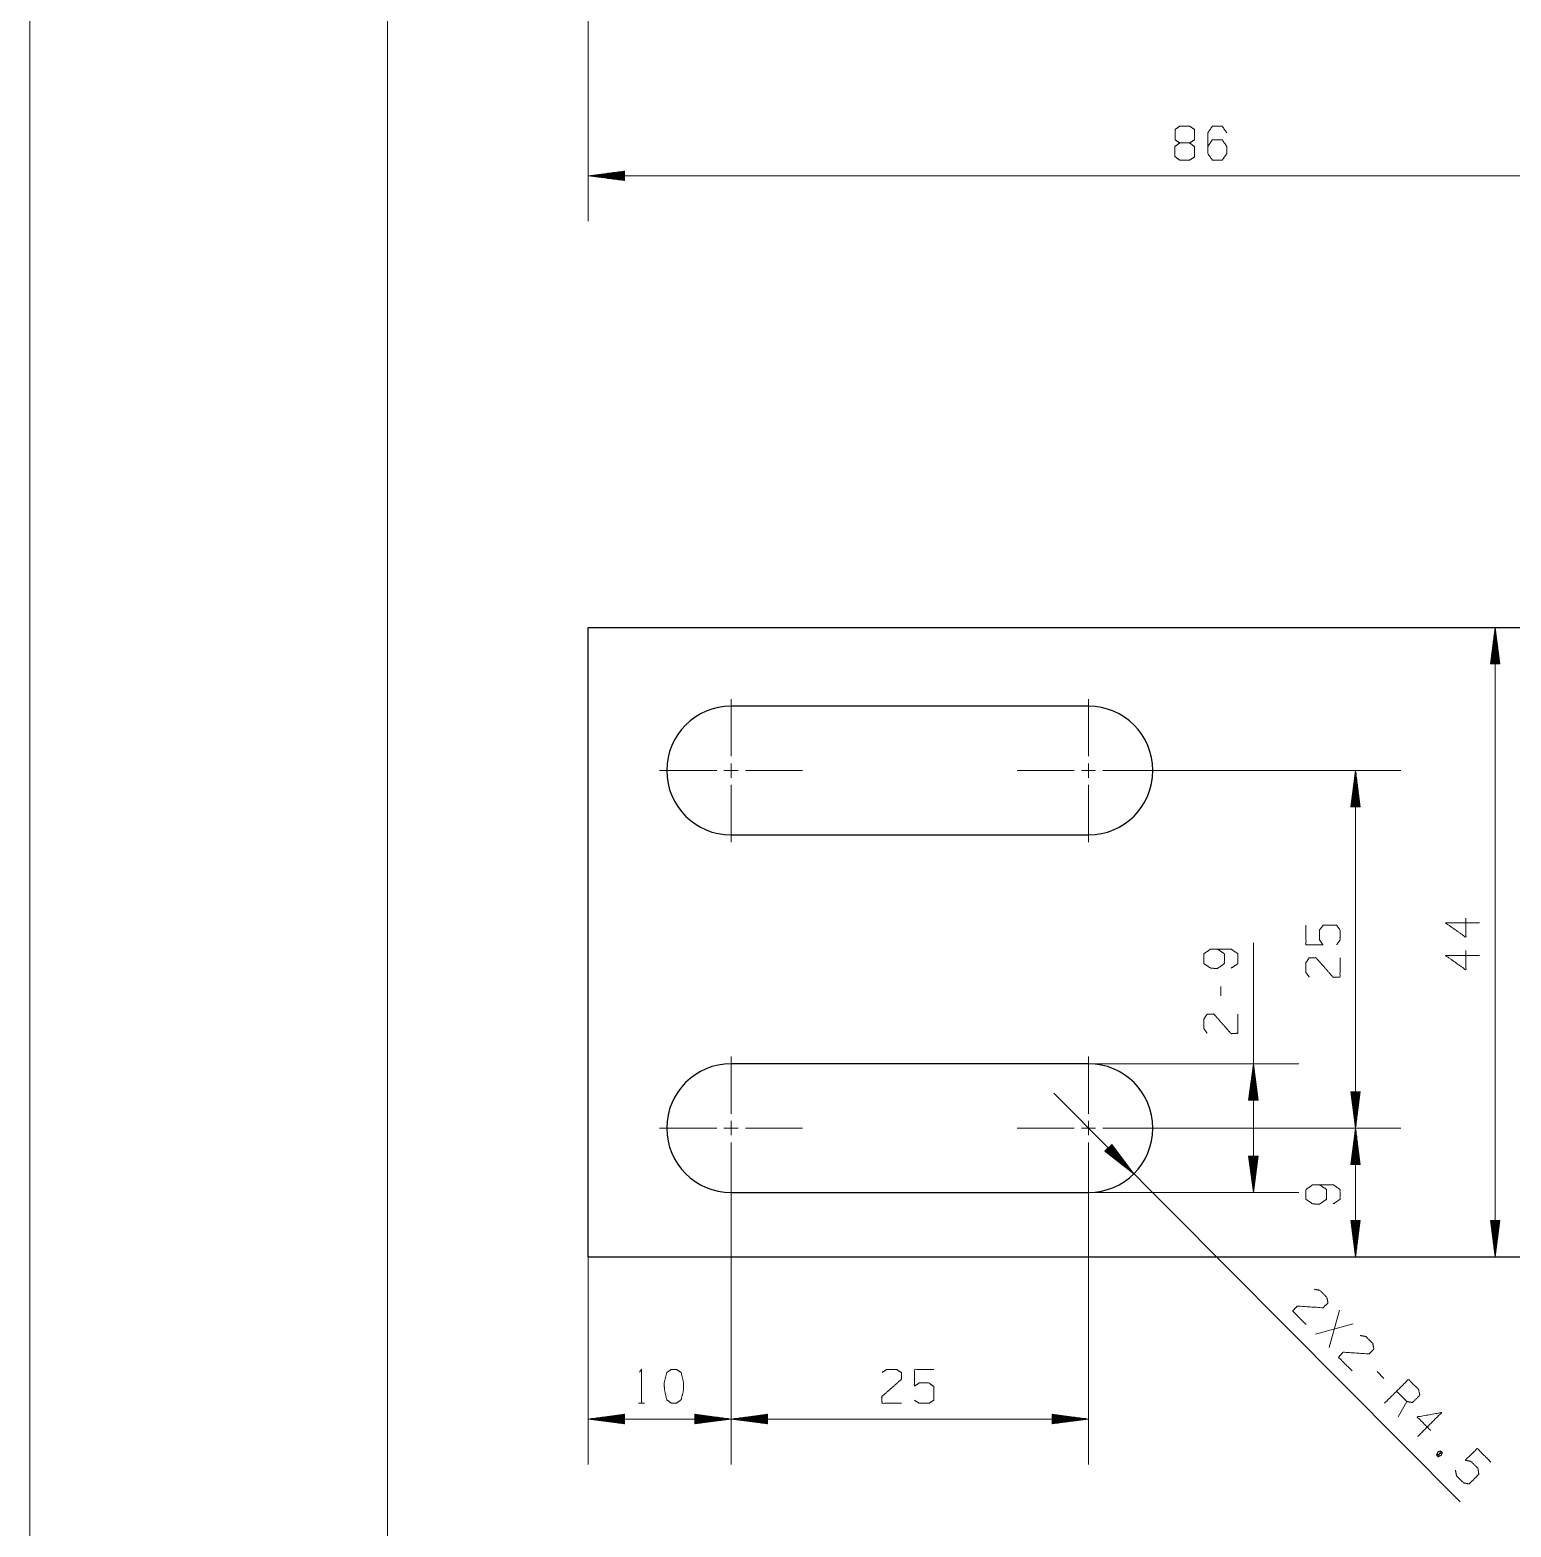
# Model space of a CAD drawing. Header units: millimetres. Extents: x 0 to 210, y 0 to 297.
# Drawn here: x 0 to 103.6, y 73 to 177.6 of the extents above; entities that cross this region are included whole.
import ezdxf

# ---------------------------------------------------------------- set-up
doc = ezdxf.new("R2010")
doc.units = ezdxf.units.MM
doc.layers.add('101', color=7, linetype='Continuous', true_color=0xffffff)

msp = doc.modelspace()

# ---------------------------------------------------------------- linework, layer by layer
at = {"layer": '101', "color": 133, "linetype": 'Continuous', "lineweight": 18}
for p, q in [((0, 297), (0, 0)), ((25, 292), (25, 5))]:
    msp.add_line(p, q, dxfattribs=at)
at = {"layer": '101', "color": 22, "linetype": 'Continuous', "lineweight": 18}
for p, q in [((39.04, 182.68), (39.04, 164.27)), ((41.58, 167.78), (39.04, 167.44)), ((41.58, 167.52), (39.62, 167.52)), ((41.58, 167.57), (40.01, 167.57)), ((41.58, 167.62), (40.39, 167.62)), ((41.58, 167.67), (40.78, 167.67)), ((41.58, 167.72), (41.17, 167.72)), ((41.58, 167.77), (41.55, 167.77)), ((41.58, 167.77), (41.55, 167.77)), ((41.58, 167.11), (41.58, 167.78)), ((39.04, 167.44), (125.04, 167.44)), ((39.04, 167.44), (41.58, 167.11)), ((41.58, 167.47), (39.24, 167.47)), ((41.58, 167.42), (39.24, 167.42)), ((41.58, 167.37), (39.62, 167.37)), ((41.58, 167.32), (40.01, 167.32)), ((41.58, 167.26), (40.39, 167.26)), ((41.58, 167.21), (40.78, 167.21)), ((41.58, 167.16), (41.17, 167.16)), ((41.58, 167.11), (41.55, 167.11)), ((41.58, 167.11), (41.55, 167.11)), ((102.48, 135.86), (102.15, 133.32)), ((102.4, 133.32), (102.4, 135.29)), ((102.46, 133.32), (102.46, 135.67)), ((102.48, 135.86), (102.48, 91.86)), ((102.82, 133.32), (102.48, 135.86)), ((102.51, 133.32), (102.51, 135.67)), ((102.56, 133.32), (102.56, 135.29)), ((102.25, 133.32), (102.25, 134.13)), ((102.3, 133.32), (102.3, 134.51)), ((102.35, 133.32), (102.35, 134.9)), ((102.61, 133.32), (102.61, 134.9)), ((102.66, 133.32), (102.66, 134.51)), ((102.71, 133.32), (102.71, 134.13)), ((102.15, 133.32), (102.15, 133.36)), ((102.15, 133.32), (102.15, 133.36)), ((102.15, 133.32), (102.82, 133.32)), ((102.2, 133.32), (102.2, 133.74)), ((102.76, 133.32), (102.76, 133.74)), ((102.81, 133.32), (102.81, 133.36)), ((102.81, 133.32), (102.81, 133.36)), ((79.04, 125.86), (95.89, 125.86)), ((92.72, 125.86), (92.39, 123.32)), ((92.69, 123.32), (92.69, 125.67)), ((92.72, 100.86), (92.72, 125.86)), ((93.05, 123.32), (92.72, 125.86)), ((92.75, 123.32), (92.75, 125.67)), ((92.59, 123.32), (92.59, 124.9)), ((92.64, 123.32), (92.64, 125.29)), ((92.8, 123.32), (92.8, 125.29)), ((92.85, 123.32), (92.85, 124.9)), ((92.44, 123.32), (92.44, 123.74)), ((92.49, 123.32), (92.49, 124.13)), ((92.54, 123.32), (92.54, 124.51)), ((92.9, 123.32), (92.9, 124.51)), ((92.95, 123.32), (92.95, 124.13)), ((93, 123.32), (93, 123.74)), ((92.39, 123.32), (92.39, 123.36)), ((92.39, 123.32), (92.39, 123.36)), ((92.39, 123.32), (93.05, 123.32)), ((93.05, 123.32), (93.05, 123.36)), ((93.05, 123.32), (93.05, 123.36)), ((85.58, 96.36), (85.58, 113.82)), ((74.04, 105.36), (88.75, 105.36)), ((85.58, 105.36), (85.24, 102.82)), ((85.5, 102.82), (85.5, 104.79)), ((85.55, 102.82), (85.55, 105.17)), ((85.91, 102.82), (85.58, 105.36)), ((85.6, 102.82), (85.6, 105.17)), ((85.65, 102.82), (85.65, 104.79)), ((85.4, 102.82), (85.4, 104.01)), ((85.45, 102.82), (85.45, 104.4)), ((85.7, 102.82), (85.7, 104.4)), ((85.76, 102.82), (85.76, 104.01)), ((71.62, 103.3), (100.04, 74.74)), ((85.24, 102.82), (85.91, 102.82)), ((85.25, 102.82), (85.25, 102.86)), ((85.25, 102.82), (85.25, 102.86)), ((85.3, 102.82), (85.3, 103.24)), ((85.35, 102.82), (85.35, 103.63)), ((85.81, 102.82), (85.81, 103.63)), ((85.86, 102.82), (85.86, 103.24)), ((85.91, 102.82), (85.91, 102.86)), ((85.91, 102.82), (85.91, 102.86)), ((92.39, 103.4), (92.72, 100.86)), ((93.05, 103.4), (92.39, 103.4)), ((92.39, 103.4), (92.39, 103.37)), ((92.39, 103.4), (92.39, 103.37)), ((92.44, 103.4), (92.44, 102.99)), ((92.49, 103.4), (92.49, 102.6)), ((92.54, 103.4), (92.54, 102.21)), ((92.59, 103.4), (92.59, 101.83)), ((92.64, 103.4), (92.64, 101.44)), ((92.69, 103.4), (92.69, 101.06)), ((92.72, 100.86), (93.05, 103.4)), ((92.75, 103.4), (92.75, 101.06)), ((92.8, 103.4), (92.8, 101.44)), ((92.85, 103.4), (92.85, 101.83)), ((92.9, 103.4), (92.9, 102.21)), ((92.95, 103.4), (92.95, 102.6)), ((93, 103.4), (93, 102.99)), ((93.05, 103.4), (93.05, 103.37)), ((93.05, 103.4), (93.05, 103.37)), ((79.04, 100.86), (95.89, 100.86)), ((79.04, 100.86), (95.89, 100.86)), ((92.72, 100.86), (92.39, 98.32)), ((92.69, 98.32), (92.69, 100.67)), ((93.05, 98.32), (92.72, 100.86)), ((92.72, 100.86), (92.72, 91.86)), ((92.75, 98.32), (92.75, 100.67)), ((75.66, 99.71), (75.19, 99.24)), ((75.41, 99.46), (77.06, 97.79)), ((75.44, 99.49), (77.1, 97.83)), ((75.48, 99.53), (76.86, 98.14)), ((75.52, 99.56), (76.63, 98.45)), ((75.55, 99.6), (76.39, 98.76)), ((75.59, 99.64), (76.15, 99.07)), ((75.62, 99.67), (75.92, 99.38)), ((75.66, 99.71), (75.68, 99.69)), ((75.66, 99.71), (75.68, 99.69)), ((77.22, 97.67), (75.66, 99.71)), ((92.54, 98.32), (92.54, 99.51)), ((92.59, 98.32), (92.59, 99.9)), ((92.64, 98.32), (92.64, 100.29)), ((92.8, 98.32), (92.8, 100.29)), ((92.85, 98.32), (92.85, 99.9)), ((92.9, 98.32), (92.9, 99.51)), ((75.19, 99.24), (75.21, 99.22)), ((75.19, 99.24), (75.21, 99.22)), ((75.19, 99.24), (77.22, 97.67)), ((75.23, 99.28), (75.52, 98.98)), ((75.26, 99.31), (75.83, 98.74)), ((75.3, 99.35), (76.14, 98.51)), ((75.34, 99.39), (76.45, 98.27)), ((75.37, 99.42), (76.76, 98.03)), ((85.24, 98.9), (85.58, 96.36)), ((85.91, 98.9), (85.24, 98.9)), ((85.25, 98.9), (85.25, 98.87)), ((85.25, 98.9), (85.25, 98.87)), ((85.3, 98.9), (85.3, 98.49)), ((85.35, 98.9), (85.35, 98.1)), ((85.4, 98.9), (85.4, 97.71)), ((85.45, 98.9), (85.45, 97.33)), ((85.5, 98.9), (85.5, 96.94)), ((85.55, 98.9), (85.55, 96.56)), ((85.58, 96.36), (85.91, 98.9)), ((85.6, 98.9), (85.6, 96.56)), ((85.65, 98.9), (85.65, 96.94)), ((85.7, 98.9), (85.7, 97.33)), ((85.76, 98.9), (85.76, 97.71)), ((85.81, 98.9), (85.81, 98.1)), ((85.86, 98.9), (85.86, 98.49)), ((85.91, 98.9), (85.91, 98.87)), ((85.91, 98.9), (85.91, 98.87)), ((92.44, 98.32), (92.44, 98.74)), ((92.49, 98.32), (92.49, 99.13)), ((92.95, 98.32), (92.95, 99.13)), ((93, 98.32), (93, 98.74)), ((92.39, 98.32), (92.39, 98.36)), ((92.39, 98.32), (92.39, 98.36)), ((92.39, 98.32), (93.05, 98.32)), ((93.05, 98.32), (93.05, 98.36)), ((93.05, 98.32), (93.05, 98.36)), ((74.04, 96.36), (88.75, 96.36)), ((49.04, 95.86), (49.04, 77.35)), ((49.04, 95.86), (49.04, 77.35)), ((74.04, 95.86), (74.04, 77.35)), ((92.39, 94.4), (92.72, 91.86)), ((92.39, 94.4), (92.39, 94.37)), ((93.05, 94.4), (92.39, 94.4)), ((92.39, 94.4), (92.39, 94.37)), ((92.44, 94.4), (92.44, 93.99)), ((92.49, 94.4), (92.49, 93.6)), ((92.54, 94.4), (92.54, 93.21)), ((92.59, 94.4), (92.59, 92.83)), ((92.64, 94.4), (92.64, 92.44)), ((92.69, 94.4), (92.69, 92.06)), ((92.72, 91.86), (93.05, 94.4)), ((92.75, 94.4), (92.75, 92.06)), ((92.8, 94.4), (92.8, 92.44)), ((92.85, 94.4), (92.85, 92.83)), ((92.9, 94.4), (92.9, 93.21)), ((92.95, 94.4), (92.95, 93.6)), ((93, 94.4), (93, 93.99)), ((93.05, 94.4), (93.05, 94.37)), ((93.05, 94.4), (93.05, 94.37)), ((102.15, 94.4), (102.48, 91.86)), ((102.15, 94.4), (102.15, 94.37)), ((102.15, 94.4), (102.15, 94.37)), ((102.82, 94.4), (102.15, 94.4)), ((102.2, 94.4), (102.2, 93.99)), ((102.25, 94.4), (102.25, 93.6)), ((102.3, 94.4), (102.3, 93.21)), ((102.35, 94.4), (102.35, 92.83)), ((102.4, 94.4), (102.4, 92.44)), ((102.46, 94.4), (102.46, 92.06)), ((102.48, 91.86), (102.82, 94.4)), ((102.51, 94.4), (102.51, 92.06)), ((102.56, 94.4), (102.56, 92.44)), ((102.61, 94.4), (102.61, 92.83)), ((102.66, 94.4), (102.66, 93.21)), ((102.71, 94.4), (102.71, 93.6)), ((102.76, 94.4), (102.76, 93.99)), ((102.81, 94.4), (102.81, 94.37)), ((102.81, 94.4), (102.81, 94.37)), ((39.04, 91.86), (39.04, 77.35)), ((41.58, 80.86), (39.04, 80.52)), ((41.58, 80.65), (40.01, 80.65)), ((41.58, 80.7), (40.39, 80.7)), ((41.58, 80.75), (40.78, 80.75)), ((41.58, 80.8), (41.17, 80.8)), ((41.58, 80.85), (41.55, 80.85)), ((41.58, 80.85), (41.55, 80.85)), ((41.58, 80.19), (41.58, 80.86)), ((49.04, 80.52), (46.5, 80.86)), ((46.5, 80.86), (46.5, 80.19)), ((46.5, 80.85), (46.53, 80.85)), ((46.5, 80.85), (46.53, 80.85)), ((46.5, 80.8), (46.92, 80.8)), ((46.5, 80.75), (47.31, 80.75)), ((46.5, 80.7), (47.69, 80.7)), ((46.5, 80.65), (48.08, 80.65)), ((51.58, 80.86), (49.04, 80.52)), ((51.58, 80.65), (50.01, 80.65)), ((51.58, 80.7), (50.39, 80.7)), ((51.58, 80.75), (50.78, 80.75)), ((51.58, 80.8), (51.17, 80.8)), ((51.58, 80.85), (51.55, 80.85)), ((51.58, 80.85), (51.55, 80.85)), ((51.58, 80.19), (51.58, 80.86)), ((74.04, 80.52), (71.5, 80.86)), ((71.5, 80.86), (71.5, 80.19)), ((71.5, 80.85), (71.53, 80.85)), ((71.5, 80.85), (71.53, 80.85)), ((71.5, 80.8), (71.92, 80.8)), ((71.5, 80.75), (72.31, 80.75)), ((71.5, 80.7), (72.69, 80.7)), ((71.5, 80.65), (73.08, 80.65)), ((49.04, 80.52), (39.04, 80.52)), ((39.04, 80.52), (41.58, 80.19)), ((41.58, 80.55), (39.24, 80.55)), ((41.58, 80.5), (39.24, 80.5)), ((41.58, 80.6), (39.62, 80.6)), ((41.58, 80.45), (39.62, 80.45)), ((41.58, 80.4), (40.01, 80.4)), ((41.58, 80.35), (40.39, 80.35)), ((41.58, 80.3), (40.78, 80.3)), ((41.58, 80.24), (41.17, 80.24)), ((41.58, 80.19), (41.55, 80.19)), ((41.58, 80.19), (41.55, 80.19)), ((46.5, 80.6), (48.46, 80.6)), ((46.5, 80.55), (48.85, 80.55)), ((46.5, 80.19), (49.04, 80.52)), ((46.5, 80.5), (48.85, 80.5)), ((46.5, 80.45), (48.46, 80.45)), ((46.5, 80.4), (48.08, 80.4)), ((46.5, 80.35), (47.69, 80.35)), ((46.5, 80.3), (47.31, 80.3)), ((46.5, 80.24), (46.92, 80.24)), ((46.5, 80.19), (46.53, 80.19)), ((46.5, 80.19), (46.53, 80.19)), ((49.04, 80.52), (51.58, 80.19)), ((49.04, 80.52), (74.04, 80.52)), ((51.58, 80.55), (49.24, 80.55)), ((51.58, 80.5), (49.24, 80.5)), ((51.58, 80.6), (49.62, 80.6)), ((51.58, 80.45), (49.62, 80.45)), ((51.58, 80.4), (50.01, 80.4)), ((51.58, 80.35), (50.39, 80.35)), ((51.58, 80.3), (50.78, 80.3)), ((51.58, 80.24), (51.17, 80.24)), ((51.58, 80.19), (51.55, 80.19)), ((51.58, 80.19), (51.55, 80.19)), ((71.5, 80.6), (73.46, 80.6)), ((71.5, 80.55), (73.85, 80.55)), ((71.5, 80.19), (74.04, 80.52)), ((71.5, 80.5), (73.85, 80.5)), ((71.5, 80.45), (73.46, 80.45)), ((71.5, 80.4), (73.08, 80.4)), ((71.5, 80.35), (72.69, 80.35)), ((71.5, 80.3), (72.31, 80.3)), ((71.5, 80.24), (71.92, 80.24)), ((71.5, 80.19), (71.53, 80.19)), ((71.5, 80.19), (71.53, 80.19))]:
    msp.add_line(p, q, dxfattribs=at)
at = {"layer": '101', "color": 252, "linetype": 'Continuous', "lineweight": 25}
for p, q in [((39.04, 135.86), (114.04, 135.86)), ((39.04, 91.86), (39.04, 135.86)), ((74.04, 130.36), (49.04, 130.36)), ((49.04, 121.36), (74.04, 121.36)), ((74.04, 105.36), (49.04, 105.36)), ((49.04, 96.36), (74.04, 96.36)), ((39.04, 91.86), (114.04, 91.86))]:
    msp.add_line(p, q, dxfattribs=at)
at = {"layer": '101', "color": 151, "linetype": 'Continuous', "lineweight": 18}
for p, q in [((49.04, 126.86), (49.04, 130.86)), ((74.04, 126.86), (74.04, 130.86)), ((48.04, 125.86), (44.04, 125.86)), ((48.54, 125.86), (49.54, 125.86)), ((49.04, 125.36), (49.04, 126.36)), ((50.04, 125.86), (54.04, 125.86)), ((73.04, 125.86), (69.04, 125.86)), ((73.54, 125.86), (74.54, 125.86)), ((74.04, 125.36), (74.04, 126.36)), ((75.04, 125.86), (79.04, 125.86)), ((49.04, 124.86), (49.04, 120.86)), ((74.04, 124.86), (74.04, 120.86)), ((49.04, 101.86), (49.04, 105.86)), ((74.04, 101.86), (74.04, 105.86)), ((48.04, 100.86), (44.04, 100.86)), ((48.54, 100.86), (49.54, 100.86)), ((49.04, 100.36), (49.04, 101.36)), ((50.04, 100.86), (54.04, 100.86)), ((73.04, 100.86), (69.04, 100.86)), ((73.54, 100.86), (74.54, 100.86)), ((74.04, 100.36), (74.04, 101.36)), ((75.04, 100.86), (79.04, 100.86)), ((49.04, 99.86), (49.04, 95.86)), ((74.04, 99.86), (74.04, 95.86))]:
    msp.add_line(p, q, dxfattribs=at)
at = {"layer": '101', "color": 72, "linetype": 'Continuous', "lineweight": 18}
for p, q in [((83.29, 110.77), (83.29, 110.1)), ((90.87, 85.51), (91.6, 88.13)), ((89.92, 86.46), (92.55, 87.18)), ((94.69, 83.36), (94.22, 83.84)), ((95.69, 80.67), (96.3, 81.75)), ((42.56, 81.62), (42.99, 81.62)), ((98.68, 78.29), (98.49, 77.88))]:
    msp.add_line(p, q, dxfattribs=at)
at = {"layer": '101', "color": 252, "linetype": 'Continuous', "lineweight": 25}
for centre, start, end in [((49.04, 125.86), 90, 270), ((74.04, 125.86), 270, 90), ((49.04, 100.86), 90, 270), ((74.04, 100.86), 270, 90)]:
    msp.add_arc(centre, 4.5, start, end, dxfattribs=at)
at = {"layer": '101', "color": 72, "linetype": 'Continuous', "lineweight": 18}
for points, knots in [([(80.42, 169.74), (80.1, 169.96), (80.1, 170.69), (80.42, 170.91), (81.11, 170.91), (81.45, 170.69), (81.45, 169.96), (81.11, 169.74), (80.42, 169.74), (80.08, 169.49), (80.08, 168.79), (80.42, 168.54), (81.11, 168.54), (81.45, 168.76), (81.45, 169.49), (81.11, 169.74)], [0, 0, 0.047573, 0.136085, 0.183659, 0.267815, 0.317166, 0.405678, 0.455029, 0.539185, 0.590297, 0.675757, 0.726869, 0.811025, 0.860376, 0.948888, 1, 1]), ([(82.38, 169.49), (82.7, 169.96), (83.39, 169.96), (83.72, 169.49), (83.72, 169.01), (83.39, 168.54), (82.7, 168.54), (82.38, 169.01), (82.38, 170.44), (82.7, 170.91), (83.39, 170.91), (83.72, 170.44)], [0, 0, 0.076963, 0.169761, 0.248073, 0.312018, 0.39033, 0.483128, 0.560091, 0.751927, 0.82889, 0.921688, 1, 1]), ([(100.44, 115.54), (100.44, 114.2), (99.01, 115.21), (101.39, 115.21)], [0, 0, 0.245869, 0.565295, 1, 1]), ([(91.4, 113.68), (91.63, 114.02), (91.63, 114.71), (91.4, 115.04), (90.45, 115.04), (90.2, 114.71), (90.2, 114.02), (90.43, 113.68), (89.25, 113.68), (89.25, 115.04)], [0, 0, 0.062228, 0.168343, 0.230571, 0.376816, 0.441265, 0.547381, 0.609609, 0.79049, 1, 1]), ([(84.01, 112.04), (84.49, 112.36), (84.49, 113.05), (84.01, 113.38), (82.59, 113.38), (82.11, 113.05), (82.11, 112.36), (82.59, 112.04), (83.06, 112.02), (83.54, 112.36), (83.54, 113.05), (83.06, 113.38)], [0, 0, 0.076856, 0.169525, 0.247728, 0.439296, 0.5175, 0.610168, 0.687025, 0.750925, 0.829128, 0.921797, 1, 1]), ([(100.44, 113.27), (100.44, 111.92), (99.01, 112.93), (101.39, 112.93)], [0, 0, 0.245869, 0.565295, 1, 1]), ([(89.48, 111.42), (89.25, 111.74), (89.25, 112.43), (89.48, 112.77), (89.95, 112.77), (91.15, 111.41), (91.63, 111.42), (91.63, 112.77)], [0, 0, 0.069693, 0.192977, 0.265274, 0.350227, 0.67474, 0.759752, 1, 1]), ([(82.34, 107.49), (82.11, 107.81), (82.11, 108.49), (82.34, 108.83), (82.81, 108.83), (84.01, 107.47), (84.49, 107.49), (84.49, 108.83)], [0, 0, 0.069693, 0.192977, 0.265274, 0.350227, 0.67474, 0.759752, 1, 1]), ([(91.15, 95.56), (91.63, 95.88), (91.63, 96.57), (91.15, 96.9), (89.73, 96.9), (89.25, 96.57), (89.25, 95.88), (89.73, 95.56), (90.2, 95.54), (90.68, 95.88), (90.68, 96.57), (90.2, 96.9)], [0, 0, 0.076855, 0.169525, 0.247728, 0.439296, 0.517499, 0.610169, 0.687024, 0.750924, 0.829127, 0.921797, 1, 1]), ([(89.84, 89.59), (90.22, 89.52), (90.71, 89.03), (90.79, 88.64), (90.45, 88.3), (88.64, 88.42), (88.32, 88.07), (89.26, 87.12)], [0, 0, 0.069692, 0.192976, 0.265273, 0.350227, 0.674741, 0.759752, 1, 1]), ([(93.05, 86.36), (93.43, 86.29), (93.92, 85.81), (94, 85.41), (93.66, 85.07), (91.85, 85.19), (91.53, 84.84), (92.47, 83.89)], [0, 0, 0.069692, 0.192978, 0.265274, 0.350227, 0.674739, 0.759752, 1, 1]), ([(42.63, 83.79), (42.77, 83.99), (42.77, 81.62)], [0, 0, 0.09349, 1, 1]), ([(45.21, 81.62), (45.55, 81.87), (45.72, 82.57), (45.72, 83.04), (45.55, 83.77), (45.21, 83.99), (44.87, 83.99), (44.54, 83.77), (44.36, 83.04), (44.38, 82.57), (44.54, 81.87), (44.87, 81.62), (45.21, 81.62)], [0, 0, 0.067526, 0.183971, 0.260584, 0.380943, 0.446141, 0.500306, 0.565504, 0.685863, 0.762529, 0.878309, 0.945835, 1, 1]), ([(59.6, 83.77), (59.92, 83.99), (60.61, 83.99), (60.95, 83.77), (60.95, 83.29), (59.58, 82.09), (59.6, 81.62), (60.95, 81.62)], [0, 0, 0.069693, 0.192977, 0.265273, 0.350227, 0.674741, 0.759753, 1, 1]), ([(61.86, 81.84), (62.2, 81.62), (62.89, 81.62), (63.22, 81.84), (63.22, 82.79), (62.89, 83.04), (62.2, 83.04), (61.86, 82.82), (61.86, 83.99), (63.22, 83.99)], [0, 0, 0.062228, 0.168344, 0.230572, 0.376816, 0.441265, 0.547381, 0.609609, 0.79049, 1, 1]), ([(94.74, 81.62), (96.42, 83.29), (97.13, 82.58), (97.21, 82.18), (96.7, 81.67), (96.3, 81.75), (95.59, 82.46)], [0, 0, 0.400951, 0.571034, 0.639277, 0.761672, 0.829916, 1, 1]), ([(97.97, 79.72), (97.02, 80.67), (98.74, 80.97), (97.06, 79.29)], [0, 0, 0.245868, 0.565294, 1, 1]), ([(98.38, 77.99), (98.49, 77.88), (98.71, 77.98), (98.79, 78.18), (98.68, 78.29), (98.48, 78.22), (98.38, 77.99), (98.79, 78.18)], [0, 0, 0.093979, 0.236784, 0.365958, 0.459933, 0.589107, 0.731914, 1, 1]), ([(99.7, 76.95), (99.78, 76.55), (100.27, 76.06), (100.66, 75.98), (101.34, 76.65), (101.28, 77.07), (100.79, 77.56), (100.39, 77.64), (101.23, 78.46), (102.19, 77.5)], [0, 0, 0.062228, 0.168343, 0.230572, 0.376816, 0.441266, 0.547381, 0.609609, 0.79049, 1, 1])]:
    msp.add_open_spline(points, degree=1, knots=knots, dxfattribs=at)

doc.saveas('drawing.dxf')
